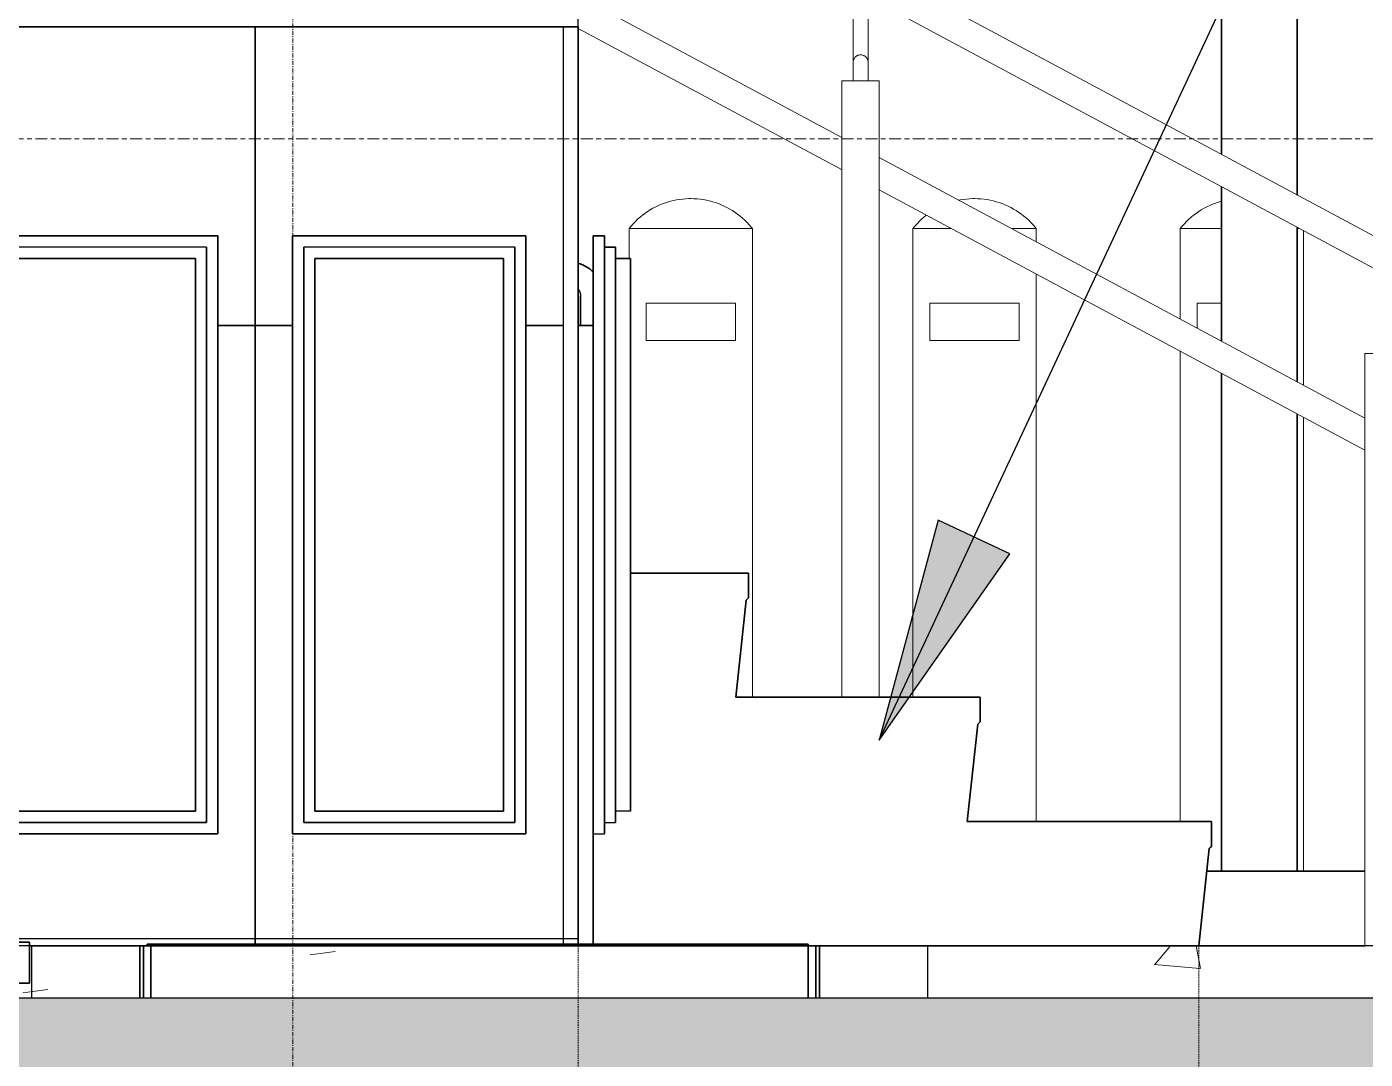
# Model space of a CAD drawing. Header units: millimetres. Extents: x 652554 to 1678317, y -308114 to 170803.
# Drawn here: x 678618 to 680409, y 101068 to 102450 of the extents above; entities that cross this region are included whole.
import ezdxf

# ---------------------------------------------------------------- set-up
doc = ezdxf.new("R2010")
doc.units = ezdxf.units.MM
for name, pattern in [('Centre', [31.75, 6.35, -4.7625, 15.875, -4.7625]), ('DPA_Grid _ Level 100', [10, 5.5, -1.6, 1.3, -1.6]), ('DPA_Hidden 50', [3, 2, -1])]:
    doc.linetypes.add(name, pattern=pattern)
doc.layers.add('000 - 0_HIDE_OBJ_FRAMING_DEF_SUB_1', color=251, linetype='Continuous')
doc.layers.add('DIM', color=1, linetype='Continuous')
for name, color, linetype, lineweight in [('A-DETL', 1, 'Continuous', 70), ('A-DETL-GENF', 2, 'Continuous', 35), ('A-DETL-THIN', 1, 'Continuous', 25), ('A-FLOR-E', 2, 'Continuous', 35), ('A-FLOR-FNSH', 2, 'Continuous', 70), ('A-FLOR-HRAL', 1, 'Continuous', 25), ('A-FLOR-LEVL', 3, 'Continuous', 9), ('A-FLOR-PATT', 1, 'Continuous', 70), ('A-GENM', 1, 'Continuous', 9), ('A-GLAZ-CURT', 2, 'Continuous', 9), ('A-WALL-PATT', 1, 'Continuous', 35), ('C-PRKG', 2, 'Continuous', 35), ('C-PRKG-HDLN', 2, 'Continuous', 9), ('E-LITE-EQPM', 2, 'Continuous', 35), ('P-SANR-FIXT', 2, 'Continuous', 35), ('S-GRID', 251, 'Continuous', 9), ('S-STRS-E', 1, 'Continuous', 25), ('S-STRS-IDEN', 3, 'Continuous', 25), ('WALL-E', 2, 'Continuous', 35)]:
    doc.layers.add(name, color=color, linetype=linetype, lineweight=lineweight)

# ---------------------------------------------------------------- blocks, each defined once
blk = doc.blocks.new('Railing - RL8A_Baluster Post _Mid_-V21-2250-01 ENTRANCE 2 ELEVATION 3')
at = {"layer": 'A-FLOR-HRAL', "lineweight": 9}
for p, q in [((633667.4, 102422.5), (633667.4, 102500.5)), ((633687.4, 102489.8), (633687.4, 102422.5)), ((633667.4, 102377.5), (633667.4, 102402.5)), ((633687.4, 102402.5), (633687.4, 102377.5)), ((633677.4, 102377.5), (633653.2, 102377.5)), ((633653.2, 102377.5), (633677.4, 102377.5)), ((633686, 102377.5), (633668.7, 102377.5)), ((633668.7, 102377.5), (633686, 102377.5)), ((633677.4, 102377.5), (633701.5, 102377.5)), ((633701.5, 102377.5), (633677.4, 102377.5)), ((633677.4, 101552.5), (633653.2, 101552.5)), ((633653.2, 101552.5), (633677.4, 101552.5)), ((633677.4, 101552.5), (633701.5, 101552.5)), ((633701.5, 101552.5), (633677.4, 101552.5))]:
    blk.add_line(p, q, dxfattribs=at)
at = {"layer": 'A-FLOR-HRAL', "lineweight": 9, "flags": 128}
for points in [[(633667.4, 102412.4), (633667.4, 102413.1), (633667.4, 102413.8), (633667.4, 102414.5), (633667.4, 102415.3), (633667.4, 102416), (633667.4, 102416.8), (633667.4, 102417.5), (633667.4, 102418.3), (633667.4, 102419.1), (633667.4, 102419.9), (633667.4, 102420.7), (633667.4, 102421.5), (633667.4, 102422.3), (633667.4, 102422.5)], [(633687.4, 102422.5), (633687.4, 102421.7), (633687.4, 102420.9), (633687.4, 102420.1), (633687.4, 102419.3), (633687.4, 102418.5), (633687.4, 102417.7), (633687.4, 102417), (633687.4, 102416.2), (633687.4, 102415.5), (633687.4, 102414.7), (633687.4, 102414), (633687.4, 102413.3), (633687.4, 102412.6)], [(633667.4, 102405.1), (633667.4, 102405.6), (633667.4, 102406), (633667.4, 102406.5), (633667.4, 102406.9), (633667.4, 102407.5)], [(633687.4, 102407.6), (633687.4, 102407.1), (633687.4, 102406.6), (633687.4, 102406.1), (633687.4, 102405.7)]]:
    blk.add_lwpolyline(points, dxfattribs=at)
blk = doc.blocks.new('Railing - Railing-6854709-2250-01 ENTRANCE 2 ELEVATION 3')
blk.add_blockref('Railing - RL8A_Baluster Post _Mid_-V21-2250-01 ENTRANCE 2 ELEVATION 3', (0, 0))
blk = doc.blocks.new('Railing - RL8A_Baluster Post _Mid_-V24-2250-01 ENTRANCE 2 ELEVATION 3')
at = {"layer": 'A-FLOR-HRAL', "lineweight": 9}
for p, q in [((633667.4, 102503.9), (633667.4, 102422.5)), ((633687.4, 102422.5), (633687.4, 102493.1)), ((633667.4, 102402.5), (633667.4, 102377.5)), ((633687.4, 102377.5), (633687.4, 102402.5)), ((633652.4, 102377.5), (633652.4, 101552.5)), ((633652.4, 102377.5), (633677.4, 102377.5)), ((633677.4, 102377.5), (633653.2, 102377.5)), ((633686, 102377.5), (633668.7, 102377.5)), ((633668.7, 102377.5), (633686, 102377.5)), ((633677.4, 102377.5), (633702.4, 102377.5)), ((633701.5, 102377.5), (633677.4, 102377.5)), ((633702.4, 101552.5), (633702.4, 102377.5)), ((633677.4, 101552.5), (633653.2, 101552.5)), ((633653.2, 101552.5), (633677.4, 101552.5)), ((633677.4, 101552.5), (633701.5, 101552.5)), ((633701.5, 101552.5), (633677.4, 101552.5))]:
    blk.add_line(p, q, dxfattribs=at)
at = {"layer": 'A-FLOR-HRAL', "lineweight": 9, "flags": 128}
for points in [[(633667.4, 102405.1), (633667.4, 102405.6), (633667.4, 102406), (633667.4, 102406.5), (633667.4, 102406.9), (633667.4, 102407.5), (633667.4, 102408), (633667.4, 102408.6), (633667.4, 102409.2), (633667.4, 102409.8), (633667.4, 102410.4), (633667.4, 102411), (633667.4, 102411.7), (633667.4, 102412.4), (633667.4, 102413.1), (633667.4, 102413.8), (633667.4, 102414.5), (633667.4, 102415.3), (633667.4, 102416), (633667.4, 102416.8), (633667.4, 102417.5), (633667.4, 102418.3), (633667.4, 102419.1), (633667.4, 102419.9), (633667.4, 102420.7), (633667.4, 102421.5), (633667.4, 102422.3), (633667.4, 102422.5)], [(633687.4, 102422.5), (633687.4, 102421.7), (633687.4, 102420.9), (633687.4, 102420.1), (633687.4, 102419.3), (633687.4, 102418.5), (633687.4, 102417.7), (633687.4, 102417), (633687.4, 102416.2), (633687.4, 102415.5), (633687.4, 102414.7), (633687.4, 102414), (633687.4, 102413.3), (633687.4, 102412.6), (633687.4, 102411.9), (633687.4, 102411.2), (633687.4, 102410.6), (633687.4, 102409.9), (633687.4, 102409.3), (633687.4, 102408.7), (633687.4, 102408.2), (633687.4, 102407.6), (633687.4, 102407.1), (633687.4, 102406.6), (633687.4, 102406.1), (633687.4, 102405.7), (633687.4, 102405.3)]]:
    blk.add_lwpolyline(points, dxfattribs=at)
at = {"layer": 'A-FLOR-HRAL', "lineweight": 9}
blk.add_open_spline([(633667.4, 102402.5), (633667.4, 102403.4), (633667.5, 102404.7), (633668.1, 102406.3), (633668.6, 102407.3), (633669.1, 102408.1), (633669.6, 102408.8), (633670.1, 102409.4), (633670.8, 102410), (633671.4, 102410.6), (633672.4, 102411.2), (633673.5, 102411.8), (633675.2, 102412.3), (633677.4, 102412.6), (633679.6, 102412.3), (633681.2, 102411.8), (633682.4, 102411.2), (633683.3, 102410.6), (633684, 102410), (633684.6, 102409.4), (633685.3, 102408.6), (633685.9, 102407.7), (633686.3, 102406.9), (633686.7, 102406.1), (633687.2, 102404.7), (633687.4, 102403.4), (633687.4, 102402.5)], degree=3, knots=[0, 0, 0, 0, 0.083333, 0.125, 0.166667, 0.1875, 0.208333, 0.25, 0.270833, 0.291667, 0.333333, 0.375, 0.416667, 0.5, 0.583333, 0.625, 0.666667, 0.708333, 0.729167, 0.75, 0.791667, 0.833333, 0.854167, 0.875, 0.916667, 1, 1, 1, 1], dxfattribs=at)
blk = doc.blocks.new('Railing - RL8A_Baluster Post _Start_-V26-2250-01 ENTRANCE 2 ELEVATION 3')
at = {"layer": 'A-FLOR-HRAL', "lineweight": 9}
for p, q in [((634758.4, 102162.9), (634377.4, 102162.9)), ((634377.4, 102127.4), (634377.4, 102162.9)), ((634377.4, 102162.3), (634377.4, 102158.1)), ((634377.4, 102157.3), (634377.4, 102143.9)), ((634367.4, 102128.5), (634367.4, 102057.9)), ((634377.4, 102124.9), (634758.4, 102124.9)), ((634387.4, 102057.9), (634387.4, 102127.8)), ((634787.5, 102083.3), (634732.9, 101933.3)), ((634768.6, 101920.3), (634823.2, 102070.3)), ((634367.4, 102037.9), (634367.4, 102012.9)), ((634387.4, 102012.9), (634387.4, 102037.9)), ((634352.4, 102012.9), (634352.4, 101220)), ((634352.4, 102012.9), (634377.4, 102012.9)), ((634377.4, 102012.9), (634353.2, 102012.9)), ((634382.4, 102012.9), (634368.7, 102012.9)), ((634368.7, 102012.9), (634382.4, 102012.9)), ((634377.4, 102012.9), (634402.4, 102012.9)), ((634383.1, 102012.9), (634377.4, 102012.9)), ((634386, 102012.9), (634383.1, 102012.9)), ((634383.1, 102012.9), (634386, 102012.9)), ((634401.5, 102012.9), (634383.8, 102012.9)), ((634402.4, 101220), (634402.4, 102012.9)), ((634377.4, 101912.3), (634377.4, 101894.1)), ((634377.4, 101894.1), (634377.4, 101912.3)), ((634703.8, 101912.9), (634402.4, 101912.9)), ((634377.4, 101877.4), (634377.4, 101893.9)), ((634402.4, 101874.9), (634703.8, 101874.9))]:
    blk.add_line(p, q, dxfattribs=at)
at = {"layer": 'A-FLOR-HRAL', "lineweight": 9, "flags": 128}
for points in [[(634823.2, 102070.3), (634824.1, 102072.9), (634824.9, 102075.6), (634825.6, 102078.2), (634826.1, 102080.9), (634826.6, 102083.7), (634827, 102086.4), (634827.2, 102089.1), (634827.3, 102091.9), (634827.4, 102094.7), (634827.3, 102097.4), (634827.1, 102100.2), (634826.8, 102102.9), (634826.4, 102105.6), (634825.8, 102108.3), (634825.2, 102111), (634824.5, 102113.7), (634823.6, 102116.3), (634822.7, 102118.9), (634821.6, 102121.5), (634820.5, 102124), (634819.2, 102126.4), (634817.9, 102128.8), (634816.4, 102131.2), (634814.9, 102133.5), (634813.3, 102135.7), (634811.5, 102137.9), (634809.7, 102140), (634807.9, 102142), (634805.9, 102143.9), (634803.9, 102145.8), (634801.8, 102147.6), (634799.6, 102149.3), (634797.3, 102150.9), (634795, 102152.4), (634792.6, 102153.8), (634790.2, 102155.1), (634787.8, 102156.3), (634785.2, 102157.5), (634782.7, 102158.5), (634780.1, 102159.4), (634777.4, 102160.2), (634774.8, 102160.9), (634772.1, 102161.5), (634769.4, 102162), (634766.6, 102162.4), (634763.9, 102162.7), (634761.1, 102162.8), (634758.4, 102162.9)], [(634758.4, 102124.9), (634759.6, 102124.9), (634760.8, 102124.8), (634762.1, 102124.7), (634763.3, 102124.5), (634764.5, 102124.3), (634765.7, 102124), (634766.9, 102123.7), (634768.1, 102123.3), (634769.3, 102122.9), (634770.4, 102122.5), (634771.6, 102122), (634772.7, 102121.4), (634773.8, 102120.8), (634774.8, 102120.2), (634775.9, 102119.5), (634776.9, 102118.8), (634777.9, 102118), (634778.8, 102117.2), (634779.7, 102116.4), (634780.6, 102115.5), (634781.5, 102114.6), (634782.3, 102113.7), (634783, 102112.7), (634783.8, 102111.7), (634784.5, 102110.7), (634785.1, 102109.6), (634785.7, 102108.5), (634786.3, 102107.4), (634786.8, 102106.3), (634787.3, 102105.1), (634787.7, 102104), (634788.1, 102102.8), (634788.4, 102101.6), (634788.7, 102100.4), (634788.9, 102099.2), (634789.1, 102097.9), (634789.2, 102096.7), (634789.3, 102095.5), (634789.4, 102094.2), (634789.4, 102093), (634789.3, 102091.8), (634789.2, 102090.5), (634789, 102089.3), (634788.8, 102088.1), (634788.6, 102086.9), (634788.3, 102085.7), (634787.9, 102084.5), (634787.5, 102083.3)], [(634367.4, 102040.5), (634367.4, 102041), (634367.4, 102041.4), (634367.4, 102041.9), (634367.4, 102042.4), (634367.4, 102042.9), (634367.4, 102043.4), (634367.4, 102044), (634367.4, 102044.6), (634367.4, 102045.2), (634367.4, 102045.8), (634367.4, 102046.4), (634367.4, 102047.1), (634367.4, 102047.8), (634367.4, 102048.5), (634367.4, 102049.2), (634367.4, 102049.9), (634367.4, 102050.7), (634367.4, 102051.4), (634367.4, 102052.2), (634367.4, 102052.9), (634367.4, 102053.7), (634367.4, 102054.5), (634367.4, 102055.3), (634367.4, 102056.1), (634367.4, 102056.9), (634367.4, 102057.7), (634367.4, 102057.9)], [(634387.4, 102057.9), (634387.4, 102057.1), (634387.4, 102056.3), (634387.4, 102055.5), (634387.4, 102054.7), (634387.4, 102053.9), (634387.4, 102053.1), (634387.4, 102052.4), (634387.4, 102051.6), (634387.4, 102050.9), (634387.4, 102050.1), (634387.4, 102049.4), (634387.4, 102048.7), (634387.4, 102048), (634387.4, 102047.3), (634387.4, 102046.6), (634387.4, 102046), (634387.4, 102045.3), (634387.4, 102044.7), (634387.4, 102044.1), (634387.4, 102043.6), (634387.4, 102043), (634387.4, 102042.5), (634387.4, 102042), (634387.4, 102041.5), (634387.4, 102041.1), (634387.4, 102040.7)], [(634732.9, 101933.3), (634732.5, 101932.1), (634732, 101931), (634731.4, 101929.9), (634730.8, 101928.8), (634730.2, 101927.7), (634729.6, 101926.7), (634728.8, 101925.7), (634728.1, 101924.7), (634727.3, 101923.7), (634726.5, 101922.8), (634725.6, 101921.9), (634724.7, 101921), (634723.8, 101920.2), (634722.8, 101919.4), (634721.8, 101918.7), (634720.8, 101918), (634719.8, 101917.3), (634718.7, 101916.7), (634717.6, 101916.1), (634716.5, 101915.6), (634715.3, 101915.1), (634714.2, 101914.7), (634713, 101914.3), (634711.8, 101914), (634710.6, 101913.7), (634709.4, 101913.4), (634708.2, 101913.2), (634706.9, 101913.1), (634705.7, 101913), (634704.4, 101912.9), (634703.8, 101912.9)], [(634703.8, 101874.9), (634706.5, 101875), (634709.3, 101875.1), (634712, 101875.4), (634714.8, 101875.8), (634717.5, 101876.3), (634720.2, 101876.9), (634722.8, 101877.6), (634725.5, 101878.4), (634728.1, 101879.3), (634730.6, 101880.4), (634733.2, 101881.5), (634735.6, 101882.7), (634738.1, 101884), (634740.4, 101885.4), (634742.7, 101887), (634745, 101888.6), (634747.2, 101890.3), (634749.3, 101892), (634751.3, 101893.9), (634753.3, 101895.8), (634755.2, 101897.8), (634757, 101899.9), (634758.7, 101902.1), (634760.3, 101904.3), (634761.8, 101906.6), (634763.3, 101909), (634764.6, 101911.4), (634765.9, 101913.8), (634767, 101916.3), (634768.1, 101918.9), (634768.6, 101920.3)]]:
    blk.add_lwpolyline(points, dxfattribs=at)
at = {"layer": 'A-FLOR-HRAL', "lineweight": 9}
blk.add_open_spline([(634367.4, 102037.9), (634367.4, 102038.8), (634367.5, 102040.1), (634368.1, 102041.7), (634368.6, 102042.7), (634369.1, 102043.5), (634369.6, 102044.2), (634370.1, 102044.8), (634370.8, 102045.4), (634371.4, 102046), (634372.4, 102046.6), (634373.5, 102047.2), (634375.2, 102047.7), (634377.4, 102048), (634379.6, 102047.7), (634381.2, 102047.2), (634382.4, 102046.6), (634383.3, 102046), (634384, 102045.4), (634384.6, 102044.8), (634385.3, 102044), (634385.9, 102043.1), (634386.3, 102042.3), (634386.7, 102041.5), (634387.2, 102040.1), (634387.4, 102038.8), (634387.4, 102037.9)], degree=3, knots=[0, 0, 0, 0, 0.083333, 0.125, 0.166667, 0.1875, 0.208333, 0.25, 0.270833, 0.291667, 0.333333, 0.375, 0.416667, 0.5, 0.583333, 0.625, 0.666667, 0.708333, 0.729167, 0.75, 0.791667, 0.833333, 0.854167, 0.875, 0.916667, 1, 1, 1, 1], dxfattribs=at)
blk = doc.blocks.new('Railing - Railing-6854713-2250-01 ENTRANCE 2 ELEVATION 3')
at = {"layer": '000 - 0_HIDE_OBJ_FRAMING_DEF_SUB_1', "lineweight": 9}
for p, q in [((633652.4, 102301.7), (633299.4, 102491)), ((633299.4, 102447.9), (633652.5, 102258.5)), ((634352.5, 101926.3), (633702.4, 102274.9)), ((633702.4, 102231.8), (634352.5, 101883.1))]:
    blk.add_line(p, q, dxfattribs=at)
for name in ['Railing - RL8A_Baluster Post _Mid_-V24-2250-01 ENTRANCE 2 ELEVATION 3', 'Railing - RL8A_Baluster Post _Start_-V26-2250-01 ENTRANCE 2 ELEVATION 3']:
    blk.add_blockref(name, (0, 0))
blk = doc.blocks.new('Top Rail Type - Top Rail_Internal_-6854764-2250-01 ENTRANCE 2 ELEVATION 3')
at = {"layer": '000 - 0_HIDE_OBJ_FRAMING_DEF_SUB_1', "lineweight": 9}
for p, q in [((634377.4, 102162.9), (633677.4, 102538.3)), ((633659.4, 102504.8), (634377.4, 102119.8))]:
    blk.add_line(p, q, dxfattribs=at)
blk = doc.blocks.new('DPA_GM-Manhole Cover Type 2 - 900x900-10563838-2250-01 ENTRANCE 2 ELEVATION 3')
at = {"layer": '000 - 0_HIDE_OBJ_FRAMING_DEF_SUB_1', "lineweight": 35}
for p, q in [((633607.37149, 101222), (632722.37149, 101222)), ((632722.37149, 101222), (632722.37149, 101220)), ((633607.37149, 101220), (633607.37149, 101222)), ((632717.37149, 101220), (632712.37149, 101220)), ((632712.37149, 101220), (632712.37149, 101150)), ((632717.37149, 101150), (632717.37149, 101220)), ((632722.37149, 101220), (633607.37149, 101220)), ((633607.37149, 101220), (632727.37149, 101220)), ((632727.37149, 101220), (632727.37149, 101150)), ((633607.37149, 101150), (633607.37149, 101220)), ((633622.37149, 101220), (633617.37149, 101220)), ((633617.37149, 101220), (633617.37149, 101150)), ((633622.37149, 101150), (633622.37149, 101220))]:
    blk.add_line(p, q, dxfattribs=at)
at = {"layer": '000 - 0_HIDE_OBJ_FRAMING_DEF_SUB_1'}
for p, q in [((632727.37149, 101222), (632807.37149, 101222)), ((632807.37149, 101222), (633527.37149, 101222)), ((633527.37149, 101222), (633607.37149, 101222)), ((633607.37149, 101222), (633607.37149, 101220)), ((632567.37149, 101220), (632567.37149, 101150)), ((632712.37149, 101220), (632567.37149, 101220)), ((632712.37149, 101150), (632712.37149, 101220)), ((633622.37149, 101220), (632712.37149, 101220)), ((633617.37149, 101220), (632717.37149, 101220)), ((632807.37149, 101220), (632727.37149, 101220)), ((633527.37149, 101220), (632807.37149, 101220)), ((633607.37149, 101220), (633527.37149, 101220)), ((633767.37149, 101220), (633622.37149, 101220)), ((633622.37149, 101220), (633622.37149, 101150)), ((633767.37149, 101150), (633767.37149, 101220))]:
    blk.add_line(p, q, dxfattribs=at)
blk = doc.blocks.new('DPA_U BICYCLE PARKING - DPA_U BICYCLE PARKING_650mm-10731399-2250-01 ENTRANCE 2 ELEVATION 3')
at = {"layer": '000 - 0_HIDE_OBJ_FRAMING_DEF_SUB_1'}
for p, q in [((633302.4, 102090), (633302.4, 102050)), ((632564.9, 101220), (633917.4, 101220)), ((633917.4, 101220), (632564.9, 101220)), ((632731.9, 101220), (632702.9, 101220)), ((632702.9, 101220), (632731.9, 101220)), ((633302.9, 101220), (633321.1, 101220)), ((633321.1, 101220), (633302.9, 101220)), ((633321.3, 101220), (633331.9, 101220)), ((633331.9, 101220), (633321.3, 101220))]:
    blk.add_line(p, q, dxfattribs=at)
at = {"layer": '000 - 0_HIDE_OBJ_FRAMING_DEF_SUB_1', "flags": 128}
for points in [[(633318.7, 102122.3), (633317.4, 102123.5), (633316.1, 102124.7), (633314.7, 102125.8), (633313.2, 102126.9), (633311.7, 102127.9), (633310.2, 102128.8), (633308.6, 102129.7), (633307, 102130.5), (633305.4, 102131.3), (633303.7, 102131.9), (633302, 102132.6), (633300.3, 102133.1)], [(633299.3, 102099.1), (633299.7, 102098.6), (633300, 102098.1), (633300.3, 102097.6), (633300.6, 102097.1), (633300.9, 102096.5), (633301.1, 102096), (633301.4, 102095.4), (633301.6, 102094.9), (633301.8, 102094.3), (633301.9, 102093.7), (633302.1, 102093.1), (633302.2, 102092.5), (633302.3, 102092), (633302.3, 102091.4), (633302.4, 102090.8), (633302.4, 102090.2), (633302.4, 102090)]]:
    blk.add_lwpolyline(points, dxfattribs=at)
blk = doc.blocks.new('DPA_U BICYCLE PARKING - DPA_U BICYCLE PARKING_650mm-V46-2250-01 ENTRANCE 2 ELEVATION 3')
at = {"layer": 'C-PRKG'}
for p, q in [((633302.4, 102090), (633302.4, 102050)), ((632731.9, 101220), (632702.9, 101220)), ((632702.9, 101220), (632731.9, 101220)), ((633302.9, 101220), (633321.1, 101220)), ((633321.1, 101220), (633302.9, 101220)), ((633321.3, 101220), (633331.9, 101220)), ((633331.9, 101220), (633321.3, 101220))]:
    blk.add_line(p, q, dxfattribs=at)
at = {"layer": 'C-PRKG', "flags": 128}
blk.add_lwpolyline([(633318.7, 102122.3), (633317.4, 102123.5), (633316.1, 102124.7), (633314.7, 102125.8), (633313.2, 102126.9), (633311.7, 102127.9), (633310.2, 102128.8), (633308.6, 102129.7), (633307, 102130.5), (633305.4, 102131.3), (633303.7, 102131.9), (633302, 102132.6), (633300.3, 102133.1)], dxfattribs=at)
at = {"layer": 'C-PRKG-HDLN'}
for p, q in [((632564.9, 101220), (633917.4, 101220)), ((633917.4, 101220), (632564.9, 101220))]:
    blk.add_line(p, q, dxfattribs=at)
blk = doc.blocks.new('DPA_CP_Entrance Facade Base Panel - Facade Base Panel-V84-2250-01 ENTRANCE 2 ELEVATION 3')
at = {"layer": '000 - 0_HIDE_OBJ_FRAMING_DEF_SUB_1'}
for p, q in [((631966.9, 102450), (632866.9, 102450)), ((632866.9, 102450), (631966.9, 102450)), ((631966.9, 101225), (631966.9, 102450)), ((631966.9, 102450), (631966.9, 101225)), ((632866.9, 102450), (632866.9, 101222)), ((632866.9, 102450), (632866.9, 101222)), ((632016.9, 101370), (632016.9, 102170)), ((632016.9, 102170), (632016.9, 101370)), ((632016.9, 102170), (632816.9, 102170)), ((632816.9, 102170), (632016.9, 102170)), ((632031.9, 101385), (632031.9, 102155)), ((632801.9, 102155), (632031.9, 102155)), ((632031.9, 102155), (632031.9, 101385)), ((632801.9, 102155), (632031.9, 102155)), ((632801.9, 102155), (632801.9, 101385)), ((632801.9, 101385), (632801.9, 102155)), ((632816.9, 102170), (632816.9, 101370)), ((632816.9, 101370), (632816.9, 102170)), ((632046.9, 101400), (632046.9, 102140)), ((632786.9, 102140), (632046.9, 102140)), ((632046.9, 102140), (632046.9, 101400)), ((632786.9, 102140), (632046.9, 102140)), ((632046.9, 102140), (632046.9, 101400)), ((632786.9, 102140), (632046.9, 102140)), ((632046.9, 102140), (632786.9, 102140)), ((632046.9, 101400), (632046.9, 102140)), ((632786.9, 102140), (632786.9, 101400)), ((632786.9, 101400), (632786.9, 102140)), ((632786.9, 101400), (632786.9, 102140)), ((632786.9, 102140), (632786.9, 101400)), ((631966.9, 102050), (632016.9, 102050)), ((632016.9, 102050), (631966.9, 102050)), ((631966.9, 101225), (631966.9, 102050)), ((631966.9, 102050), (631966.9, 101225)), ((632816.9, 102050), (632866.9, 102050)), ((632866.9, 102050), (632816.9, 102050)), ((632866.9, 102050), (632866.9, 101222)), ((632866.9, 102050), (632866.9, 101222)), ((632801.9, 101385), (632031.9, 101385)), ((632031.9, 101385), (632801.9, 101385)), ((632786.9, 101400), (632046.9, 101400)), ((632046.9, 101400), (632786.9, 101400)), ((632046.9, 101400), (632786.9, 101400)), ((632786.9, 101400), (632046.9, 101400)), ((632816.9, 101370), (632016.9, 101370)), ((632016.9, 101370), (632816.9, 101370)), ((632564.9, 101220), (632866.9, 101220)), ((632866.9, 101220), (632564.9, 101220)), ((632564.9, 101220), (632866.9, 101220)), ((632866.9, 101220), (632564.9, 101220))]:
    blk.add_line(p, q, dxfattribs=at)
blk = doc.blocks.new('DPA_CP_Entrance Facade Base Panel - Facade Base Panel-12981476-2250-01 ENTRANCE 2 ELEVATION 3')
at = {"layer": '000 - 0_HIDE_OBJ_FRAMING_DEF_SUB_1'}
for p, q in [((632866.9, 102450), (633279.4, 102450)), ((633279.4, 102450), (632866.9, 102450)), ((632866.9, 101222), (632866.9, 102450)), ((632866.9, 102450), (632866.9, 101222)), ((633279.4, 102450), (633279.4, 101222)), ((633279.4, 102450), (633279.4, 101222)), ((632916.9, 101370), (632916.9, 102170)), ((632916.9, 102170), (632916.9, 101370)), ((632916.9, 102170), (633229.4, 102170)), ((633229.4, 102170), (632916.9, 102170)), ((632931.9, 101385), (632931.9, 102155)), ((633214.4, 102155), (632931.9, 102155)), ((632931.9, 102155), (632931.9, 101385)), ((633214.4, 102155), (632931.9, 102155)), ((633214.4, 102155), (633214.4, 101385)), ((633214.4, 101385), (633214.4, 102155)), ((633229.4, 102170), (633229.4, 101370)), ((633229.4, 101370), (633229.4, 102170)), ((632946.9, 101400), (632946.9, 102140)), ((633199.4, 102140), (632946.9, 102140)), ((632946.9, 102140), (632946.9, 101400)), ((633199.4, 102140), (632946.9, 102140)), ((632946.9, 102140), (632946.9, 101400)), ((633199.4, 102140), (632946.9, 102140)), ((632946.9, 102140), (633199.4, 102140)), ((632946.9, 101400), (632946.9, 102140)), ((633199.4, 102140), (633199.4, 101400)), ((633199.4, 101400), (633199.4, 102140)), ((633199.4, 101400), (633199.4, 102140)), ((633199.4, 102140), (633199.4, 101400)), ((632866.9, 102050), (632916.9, 102050)), ((632916.9, 102050), (632866.9, 102050)), ((632866.9, 101222), (632866.9, 102050)), ((632866.9, 102050), (632866.9, 101222)), ((633229.4, 102050), (633279.4, 102050)), ((633279.4, 102050), (633229.4, 102050)), ((633279.4, 102050), (633279.4, 101222)), ((633279.4, 102050), (633279.4, 101222)), ((633214.4, 101385), (632931.9, 101385)), ((632931.9, 101385), (633214.4, 101385)), ((633199.4, 101400), (632946.9, 101400)), ((632946.9, 101400), (633199.4, 101400)), ((632946.9, 101400), (633199.4, 101400)), ((633199.4, 101400), (632946.9, 101400)), ((633229.4, 101370), (632916.9, 101370)), ((632916.9, 101370), (633229.4, 101370)), ((632866.9, 101220), (633279.4, 101220)), ((633279.4, 101220), (632866.9, 101220)), ((632866.9, 101220), (633279.4, 101220)), ((633279.4, 101220), (632866.9, 101220))]:
    blk.add_line(p, q, dxfattribs=at)
blk = doc.blocks.new('DPA_CP_Entrance Facade Base Panel - Facade Base Panel-12124527-2250-01 ENTRANCE 2 ELEVATION 3')
at = {"layer": '000 - 0_HIDE_OBJ_FRAMING_DEF_SUB_1'}
for p, q in [((633299.4, 102450), (633279.4, 102450)), ((633279.4, 102450), (633299.4, 102450)), ((633279.4, 102450), (633279.4, 101222)), ((633279.4, 102450), (633279.4, 101222)), ((633299.4, 101222), (633299.4, 102450)), ((633299.4, 102450), (633299.4, 101222)), ((633319.4, 102170), (633334.4, 102170)), ((633319.4, 102170), (633319.4, 101370)), ((633319.4, 101370), (633319.4, 102170)), ((633334.4, 102170), (633319.4, 102170)), ((633334.4, 101370), (633334.4, 102170)), ((633334.4, 102170), (633334.4, 102140)), ((633334.4, 102155), (633349.4, 102155)), ((633349.4, 102155), (633334.4, 102155)), ((633334.4, 102155), (633334.4, 101385)), ((633334.4, 102140), (633334.4, 102155)), ((633349.4, 101385), (633349.4, 102155)), ((633349.4, 102155), (633349.4, 102140)), ((633319.4, 101400), (633319.4, 102140)), ((633319.4, 102140), (633319.4, 101400)), ((633319.4, 102140), (633319.4, 101400)), ((633319.4, 101400), (633319.4, 102140)), ((633349.4, 102140), (633349.4, 101400)), ((633349.4, 102140), (633369.4, 102140)), ((633369.4, 102140), (633349.4, 102140)), ((633369.4, 102140), (633369.4, 101400)), ((633369.4, 101400), (633369.4, 102140)), ((633319.4, 102050), (633299.4, 102050)), ((633299.4, 102050), (633319.4, 102050)), ((633299.4, 102050), (633299.4, 101222)), ((633299.4, 102050), (633299.4, 101222)), ((633319.4, 101222), (633319.4, 102050)), ((633319.4, 102050), (633319.4, 101222)), ((633334.4, 101399.4), (633334.4, 101370)), ((633334.4, 101385), (633334.4, 101399.4)), ((633334.4, 101385), (633349.4, 101385)), ((633334.4, 101385), (633349.4, 101385)), ((633369.4, 101400), (633349.4, 101400)), ((633369.4, 101400), (633349.4, 101400)), ((633349.4, 101399.4), (633349.4, 101385)), ((633319.4, 101370), (633334.4, 101370)), ((633319.4, 101370), (633334.4, 101370)), ((633299.4, 101220), (633279.4, 101220)), ((633279.4, 101220), (633299.4, 101220)), ((633319.4, 101220), (633299.4, 101220)), ((633299.4, 101220), (633319.4, 101220))]:
    blk.add_line(p, q, dxfattribs=at)
blk = doc.blocks.new('DPA_CP_Entrance Facade Base Panel - Facade Base Panel-V85-2250-01 ENTRANCE 2 ELEVATION 3')
at = {"layer": '000 - 0_HIDE_OBJ_FRAMING_DEF_SUB_1'}
for p, q in [((633295.5, 102450), (633279.4, 102450)), ((633279.4, 102450), (633295.5, 102450)), ((633299.4, 101718.8), (633299.4, 102448)), ((633299.4, 102448), (633299.4, 101718.8)), ((633319.4, 102170), (633334.4, 102170)), ((633319.4, 102170), (633319.4, 101718.8)), ((633319.4, 101718.8), (633319.4, 102170)), ((633334.4, 102170), (633319.4, 102170)), ((633334.4, 102140), (633334.4, 102170)), ((633334.4, 102170), (633334.4, 102140)), ((633334.4, 102155), (633349.4, 102155)), ((633349.4, 102155), (633334.4, 102155)), ((633334.4, 102155), (633334.4, 102140)), ((633334.4, 102140), (633334.4, 102155)), ((633349.4, 102140), (633349.4, 102155)), ((633349.4, 102155), (633349.4, 102140)), ((633319.4, 101718.8), (633319.4, 102140)), ((633319.4, 102140), (633319.4, 101718.8)), ((633319.4, 102140), (633319.4, 101718.8)), ((633319.4, 101718.8), (633319.4, 102140)), ((633349.4, 102140), (633369.4, 102140)), ((633369.4, 102140), (633349.4, 102140)), ((633369.4, 102140), (633369.4, 101718.8)), ((633369.4, 101718.8), (633369.4, 102140)), ((633319.4, 102050), (633299.4, 102050)), ((633299.4, 102050), (633319.4, 102050)), ((633299.4, 102050), (633299.4, 101718.8)), ((633299.4, 102050), (633299.4, 101718.8)), ((633319.4, 101718.8), (633319.4, 102050)), ((633319.4, 102050), (633319.4, 101718.8)), ((633299.4, 101220), (633279.4, 101220)), ((633279.4, 101220), (633299.4, 101220)), ((633319.4, 101220), (633299.4, 101220)), ((633299.4, 101220), (633319.4, 101220))]:
    blk.add_line(p, q, dxfattribs=at)
blk = doc.blocks.new('DPA_CP_Entrance Facade Base Panel - Facade Base Panel-V86-2250-01 ENTRANCE 2 ELEVATION 3')
at = {"layer": 'A-GLAZ-CURT'}
for p, q in [((632412.4, 102450), (632379.4, 102450)), ((632379.4, 102450), (632412.4, 102450)), ((633279.4, 102450), (632502.4, 102450)), ((632502.4, 102450), (633279.4, 102450)), ((633279.4, 101220), (632564.9, 101220)), ((632564.9, 101220), (633279.4, 101220)), ((633279.4, 101220), (632564.9, 101220)), ((632564.9, 101220), (633279.4, 101220))]:
    blk.add_line(p, q, dxfattribs=at)
blk = doc.blocks.new('BOLLARD - BOLLARD-V92-2250-01 ENTRANCE 2 ELEVATION 3')
at = {"layer": 'A-GENM'}
for p, q in [((633367.5, 102180), (633367.5, 102140)), ((633532.5, 102180), (633367.5, 102180)), ((633367.5, 102180), (633532.5, 102180)), ((633532.5, 101552.5), (633532.5, 102180)), ((633391.7, 102080), (633390.2, 102080)), ((633390.2, 102080), (633509.8, 102080)), ((633390.2, 102080), (633390.2, 102030)), ((633415.2, 102080), (633391.7, 102080)), ((633478.3, 102080), (633421.7, 102080)), ((633508.3, 102080), (633484.8, 102080)), ((633509.8, 102080), (633508.3, 102080)), ((633509.8, 102030), (633509.8, 102080)), ((633509.8, 102030), (633390.2, 102030)), ((633390.2, 102030), (633391.7, 102030)), ((633391.7, 102030), (633415.2, 102030)), ((633421.7, 102030), (633478.3, 102030)), ((633484.8, 102030), (633508.3, 102030)), ((633508.3, 102030), (633509.8, 102030))]:
    blk.add_line(p, q, dxfattribs=at)
at = {"layer": 'A-GENM', "flags": 128}
for points in [[(633367.5, 102180), (633370.2, 102183.2), (633373, 102186.4), (633375.9, 102189.4), (633378.9, 102192.3), (633382.1, 102195.1), (633385.3, 102197.7), (633388.7, 102200.3), (633392.2, 102202.6), (633395.7, 102204.9), (633399.4, 102207), (633403.1, 102208.9), (633406.9, 102210.7), (633410.7, 102212.4), (633414.7, 102213.9), (633418.7, 102215.2), (633422.7, 102216.4), (633426.8, 102217.4), (633430.9, 102218.2), (633435, 102218.9), (633439.2, 102219.4), (633443.4, 102219.8), (633447.6, 102220), (633450, 102220)], [(633450, 102220), (633454.2, 102219.9), (633458.4, 102219.7), (633462.6, 102219.2), (633466.7, 102218.7), (633470.9, 102217.9), (633475, 102217), (633479, 102215.9), (633483.1, 102214.7), (633487, 102213.3), (633490.9, 102211.7), (633494.8, 102210), (633498.5, 102208.1), (633502.2, 102206.1), (633505.8, 102203.9), (633509.3, 102201.6), (633512.8, 102199.2), (633516.1, 102196.6), (633519.3, 102193.9), (633522.4, 102191.1), (633525.4, 102188.1), (633528.2, 102185.1), (633531, 102181.9), (633532.5, 102180)]]:
    blk.add_lwpolyline(points, dxfattribs=at)
blk = doc.blocks.new('BOLLARD - BOLLARD-V93-2250-01 ENTRANCE 2 ELEVATION 3')
at = {"layer": 'A-GENM'}
for p, q in [((633747.5, 102180), (633747.5, 101552.5)), ((633798.4, 102180), (633747.5, 102180)), ((633747.5, 102180), (633798.4, 102180)), ((633912.5, 102180), (633880.1, 102180)), ((633880.1, 102180), (633912.5, 102180)), ((633912.5, 102162.2), (633912.5, 102180)), ((633912.5, 101386.3), (633912.5, 102119.1)), ((633771.7, 102080), (633770.2, 102080)), ((633770.2, 102080), (633889.8, 102080)), ((633770.2, 102080), (633770.2, 102030)), ((633795.2, 102080), (633771.7, 102080)), ((633858.3, 102080), (633801.7, 102080)), ((633870.4, 102080), (633864.8, 102080)), ((633888.3, 102080), (633871.3, 102080)), ((633889.8, 102080), (633888.3, 102080)), ((633889.8, 102030), (633889.8, 102080)), ((633889.8, 102030), (633770.2, 102030)), ((633770.2, 102030), (633771.7, 102030)), ((633771.7, 102030), (633795.2, 102030)), ((633801.7, 102030), (633858.3, 102030)), ((633864.8, 102030), (633888.3, 102030)), ((633888.3, 102030), (633889.8, 102030))]:
    blk.add_line(p, q, dxfattribs=at)
at = {"layer": 'A-GENM', "flags": 128}
for points in [[(633808.8, 102217.8), (633810.9, 102218.2), (633815, 102218.9), (633819.2, 102219.4), (633823.4, 102219.8), (633827.6, 102220), (633830, 102220)], [(633830, 102220), (633834.2, 102219.9), (633838.4, 102219.7), (633842.6, 102219.2), (633846.7, 102218.7), (633850.9, 102217.9), (633855, 102217), (633859, 102215.9), (633863.1, 102214.7), (633867, 102213.3), (633870.9, 102211.7), (633874.8, 102210), (633878.5, 102208.1), (633882.2, 102206.1), (633885.8, 102203.9), (633889.3, 102201.6), (633892.8, 102199.2), (633896.1, 102196.6), (633899.3, 102193.9), (633902.4, 102191.1), (633905.4, 102188.1), (633908.2, 102185.1), (633911, 102181.9), (633912.5, 102180)], [(633747.5, 102180), (633750.2, 102183.2), (633753, 102186.4), (633755.9, 102189.4), (633758.9, 102192.3), (633762.1, 102195.1), (633765.3, 102197.7)]]:
    blk.add_lwpolyline(points, dxfattribs=at)
blk = doc.blocks.new('BOLLARD - BOLLARD-V97-2250-01 ENTRANCE 2 ELEVATION 3')
at = {"layer": 'A-GENM'}
for p, q in [((634105.3, 102180), (634105.3, 102059)), ((634160.3, 102180), (634105.3, 102180)), ((634105.3, 102180), (634160.3, 102180)), ((634264.1, 102180), (634262.5, 102180)), ((634262.5, 102180), (634264.1, 102180)), ((634270.3, 101970.2), (634270.3, 102177.2)), ((634129.5, 102080), (634128.1, 102080)), ((634128.1, 102080), (634160.3, 102080)), ((634128.1, 102080), (634128.1, 102046.6)), ((634153, 102080), (634129.5, 102080)), ((634158.8, 102030), (634160.3, 102030)), ((634160.3, 102030), (634158.8, 102030)), ((634105.3, 102015.7), (634105.3, 101386.3)), ((634270.3, 101320), (634270.3, 101927.1))]:
    blk.add_line(p, q, dxfattribs=at)
at = {"layer": 'A-GENM', "flags": 128}
blk.add_lwpolyline([(634105.3, 102180), (634108, 102183.2), (634110.8, 102186.4), (634113.7, 102189.4), (634116.8, 102192.3), (634119.9, 102195.1), (634123.2, 102197.7), (634126.5, 102200.3), (634130, 102202.6), (634133.5, 102204.9), (634137.2, 102207), (634140.9, 102208.9), (634144.7, 102210.7), (634148.6, 102212.4), (634152.5, 102213.9), (634156.5, 102215.2), (634160.5, 102216.4)], dxfattribs=at)
blk = doc.blocks.new('DPA_Drainage Gutter_Landscape_Type A - DPA_Drainage Gutter_Landscape_Type A-17285389-2250-01 ENTRANCE 2 ELEVATION 3')
at = {"layer": 'A-GENM', "lineweight": 35}
for p, q in [((632564.9, 101225), (631969.9, 101225)), ((632564.9, 101170), (632564.9, 101225)), ((631969.9, 101170), (632564.9, 101170))]:
    blk.add_line(p, q, dxfattribs=at)
blk = doc.blocks.new('ACM_L14 - LED Street Light Luminaire with Wide Light - PRA4-CB-8-V101-2250-01 ENTRANCE 2 ELEVATION 3')
at = {"layer": 'E-LITE-EQPM'}
for p, q in [((632564.3, 101220), (632766, 101220)), ((632723.1, 101220), (632564.7, 101220)), ((632618.7, 101220), (632564.9, 101220)), ((632564.9, 101220), (632618.7, 101220)), ((632618.7, 101220), (632855, 101220)), ((632855, 101220), (632618.7, 101220)), ((632766.4, 101220), (632723.1, 101220)), ((633005, 101220), (633043, 101220)), ((633043, 101220), (633005, 101220))]:
    blk.add_line(p, q, dxfattribs=at)
blk = doc.blocks.new('ACM_L14 - LED Street Light Luminaire with Wide Light - PRA4-CB-8-V102-2250-01 ENTRANCE 2 ELEVATION 3')
at = {"layer": 'E-LITE-EQPM'}
for p, q in [((634160.4, 105550), (634160.4, 102279.1)), ((634262, 102224.7), (634262, 105550)), ((634160.4, 102236.1), (634160.4, 102029.1)), ((634262, 101974.7), (634262, 102181.6)), ((634160.4, 101986.1), (634160.4, 101320)), ((634262, 101320), (634262, 101931.6)), ((634352.5, 101320), (634140.4, 101320)), ((634140.4, 101320), (634352.5, 101320)), ((634160.4, 101320), (634236.6, 101320)), ((634236.6, 101320), (634160.4, 101320)), ((634236.6, 101320), (634262, 101320)), ((634262, 101320), (634236.6, 101320)), ((634094.9, 101220), (633911.2, 101220)), ((633911.2, 101220), (634094.9, 101220)), ((634094, 101220), (634063.6, 101220)), ((634063.6, 101220), (634094, 101220)), ((634352.5, 101220), (634129.3, 101220)), ((634129.3, 101220), (634352.5, 101220)), ((634352.4, 101220), (634130.2, 101220)), ((634130.2, 101220), (634352.4, 101220))]:
    blk.add_line(p, q, dxfattribs=at)
blk = doc.blocks.new('PB-DRAIN-CHANNEL_TYPE B_GRATING - 175W X 100D-17508237-2250-01 ENTRANCE 2 ELEVATION 3')
at = {"layer": '000 - 0_HIDE_OBJ_FRAMING_DEF_SUB_1'}
for p, q in [((634152.4, 101220), (634147.4, 101220)), ((634322.4, 101220), (634147.4, 101220)), ((634322.4, 101220), (634147.4, 101220)), ((634322.4, 101220), (634147.4, 101220)), ((634322.4, 101220), (634147.4, 101220)), ((634317.4, 101220), (634322.4, 101220))]:
    blk.add_line(p, q, dxfattribs=at)
at = {"layer": '000 - 0_HIDE_OBJ_FRAMING_DEF_SUB_1', "lineweight": 9}
for p, q in [((634317.4, 101220), (634152.4, 101220)), ((634152.4, 101220), (634317.4, 101220))]:
    blk.add_line(p, q, dxfattribs=at)

msp = doc.modelspace()

# ---------------------------------------------------------------- hatches: boundary and pattern name
at = {"layer": 'A-DETL-GENF', "lineweight": 9}
h = msp.add_hatch(dxfattribs=at)
h.set_pattern_fill('FP_7', color=9, style=0, pattern_type=2)
h.set_pattern_definition([(45, (676567.2, 5e-05), (0, 449.0128), [317.5, -317.5]), (45, (676483, 84.2), (0, 449.0128), [317.5, -317.5]), (45, (676398.82, 168.38), (0, 449.0128), [317.5, -317.5]), (135, (676398.82, 224.5), (-449.0128, 3e-14), [317.5, -317.5]), (135, (676483, 308.7), (-449.0128, 3e-14), [317.5, -317.5]), (135, (676567.2, 392.9), (-449.0128, 3e-14), [317.5, -317.5])])
h.paths.add_polyline_path([(686298.9314, 100343.9086), (695674.0481, 100343.9086), (695674.0481, 101150), (658173.5814, 101150), (658173.5814, 100343.9086), (685127.0418, 100343.9086)])
at = {"layer": 'A-FLOR-PATT', "lineweight": 9}
h = msp.add_hatch(dxfattribs=at)
h.set_pattern_fill('FP_1', color=256, style=0, pattern_type=2)
h.set_pattern_definition([(50, (676567.2, 5e-05), (728.7365, -63.7558), [76.2, -838.2]), (355, (676567.2, 5e-05), (-140.9716, 764.2276), [60.96, -670.56]), (100.451, (676627.9, -5.3), (587.77, 700.4668), [64.76, -712.36]), (46.184, (676567.2, 203.2), (1084.316, -168.171), [114.3, -1257.3]), (96.636, (676657.6, 189.2), (949.61, 989.71), [97.14, -1068.54]), (351.184, (676567.2, 203.2), (949.62, 989.701), [91.44, -1005.84]), (21, (676668.8, 152.4), (606.458, -409.0606), [76.2, -838.2]), (326, (676668.8, 152.4), (247.2083, 736.753), [60.96, -670.56]), (71.451, (676719.3, 118.3), (853.6683, 327.6855), [64.76, -712.36]), (37.5, (676567.2, 5e-05), (12.3547, 338.2201), [33.528, -628.904, 33.528, -647.192, -673.1]), (37.5, (676567.2, 5e-05), (12.3547, 338.2201), [-1343.152, 33.528, -639.572]), (7.5, (676567.2, 5e-05), (267.2789, 400.7221), [33.528, -354.584, 33.528, -613.664, -256.54]), (7.5, (676567.2, 5e-05), (267.2789, 400.7221), [-1035.304, 33.528, -223.012]), (327.5, (676340.62, 5e-05), (542.3633, -22.91534), [33.528, -220.472, 33.528, -758.952, -1051.56]), (327.5, (676340.62, 5e-05), (542.3633, -22.91534), [-1046.48, 33.528, -1018.032]), (317.5, (676239.02, 5e-05), (592.517, 101.707), [33.528, -296.672, 33.528, -492.76, -746.76]), (317.5, (676239.02, 5e-05), (592.517, 101.707), [-856.488, 33.528, -713.232])])
h.paths.add_polyline_path([(685049.5275, 101150), (685049.5275, 101220), (677573.7775, 101220), (677573.7775, 101150), (684980.5556, 101150)])
at = {"layer": 'A-WALL-PATT', "lineweight": 9}
h = msp.add_hatch(dxfattribs=at)
h.set_pattern_fill('FP_4', color=256, style=0, pattern_type=2)
h.set_pattern_definition([(90, (680203.8, 101220), (-1500, 9e-14), [])])
h.paths.add_polyline_path([(680186.5565, 101220), (680200.6559, 101350.1285), (680203.7774, 101353.25), (680203.7774, 101386.25), (679876.5565, 101386.25), (679890.6559, 101516.3785), (679893.7774, 101519.5), (679893.7774, 101552.5), (679566.5565, 101552.5), (679580.6559, 101682.6285), (679583.7774, 101685.75), (679583.7774, 101718.75), (679425.7774, 101718.75), (679425.7774, 101400), (679405.7774, 101399.366), (679405.7774, 101385), (679390.7774, 101385), (679390.7774, 101370), (679375.7774, 101370), (679375.7774, 101222), (679663.7775, 101222), (679663.7775, 101220), (680146.5111, 101220)])
at = {"layer": 'S-STRS-IDEN'}
msp.add_hatch(color=256, dxfattribs=at).paths.add_polyline_path([(679758.6891, 101495.2403), (679933.5572, 101744.6783), (679837.6986, 101789.4438)])

# ---------------------------------------------------------------- linework, layer by layer
at = {"layer": 'A-DETL', "color": 9, "linetype": 'DPA_Hidden 50', "lineweight": 9}
for p, q in [((679355.7774, 101220), (679355.7774, 100395.7022)), ((680186.5565, 101220), (680186.5565, 100380))]:
    msp.add_line(p, q, dxfattribs=at)
at = {"layer": 'A-DETL-THIN'}
msp.add_line((695674.0481, 101150), (658173.5814, 101150), dxfattribs=at)
at = {"layer": 'A-FLOR-E'}
for p, q in [((678911.687, 101220), (678622.1282, 101220)), ((679431.5852, 101220), (679062.2177, 101220)), ((679812.0405, 101220), (679582.197, 101220)), ((680152.2245, 101220), (679961.5772, 101220)), ((680409.0958, 101220), (680319.9475, 101220))]:
    msp.add_line(p, q, dxfattribs=at)
at = {"layer": 'A-FLOR-FNSH', "color": 7, "lineweight": 25}
msp.add_line((685049.5275, 101220), (677573.7775, 101220), dxfattribs=at)
at = {"layer": 'A-FLOR-LEVL', "linetype": 'Centre'}
for p, q in [((658171, 102300), (698400.5346, 102300)), ((658171, 101220), (699473.7038, 101220)), ((658171, 101150), (698203.7038, 101150))]:
    msp.add_line(p, q, dxfattribs=at)
at = {"layer": 'DIM', "color": 6}
msp.add_lwpolyline([(679355.7774, 102550), (669895, 102550), (669895, 101229.8585), (679355.7774, 101229.8585)], close=True, dxfattribs=at)
at = {"layer": 'S-GRID', "linetype": 'DPA_Grid _ Level 100'}
msp.add_line((678973.7798, 98418.8585), (678973.7798, 116085.8576), dxfattribs=at)
at = {"layer": 'S-STRS-E'}
for p, q in [((679533.2774, 101718.75), (679425.7774, 101718.75)), ((679538.7774, 101718.75), (679533.7774, 101718.75)), ((679547.7774, 101718.75), (679540.7774, 101718.75)), ((679556.7774, 101718.75), (679549.7774, 101718.75)), ((679565.7774, 101718.75), (679558.7774, 101718.75)), ((679574.7774, 101718.75), (679567.7774, 101718.75)), ((679583.7774, 101718.75), (679576.7774, 101718.75)), ((679583.7774, 101693.75), (679583.7774, 101718.75)), ((679583.7774, 101685.75), (679583.7774, 101693.25)), ((679566.5565, 101552.5), (679580.6559, 101682.6285)), ((679581.7774, 101683.75), (679583.7774, 101685.75)), ((679843.2774, 101552.5), (679566.5565, 101552.5)), ((679848.7774, 101552.5), (679843.7774, 101552.5)), ((679857.7774, 101552.5), (679850.7774, 101552.5)), ((679866.7774, 101552.5), (679859.7774, 101552.5)), ((679875.7774, 101552.5), (679868.7774, 101552.5)), ((679884.7774, 101552.5), (679877.7774, 101552.5)), ((679893.7774, 101552.5), (679886.7774, 101552.5)), ((679893.7774, 101527.5), (679893.7774, 101552.5)), ((679893.7774, 101519.5), (679893.7774, 101527)), ((679876.5565, 101386.25), (679890.6559, 101516.3785)), ((679891.7774, 101517.5), (679893.7774, 101519.5)), ((679876.5565, 101386.25), (680153.2774, 101386.25)), ((680158.7774, 101386.25), (680153.7774, 101386.25)), ((680167.7774, 101386.25), (680160.7774, 101386.25)), ((680176.7774, 101386.25), (680169.7774, 101386.25)), ((680185.7774, 101386.25), (680178.7774, 101386.25)), ((680194.7774, 101386.25), (680187.7774, 101386.25)), ((680203.7774, 101386.25), (680196.7774, 101386.25)), ((680203.7774, 101361.25), (680203.7774, 101386.25)), ((680186.5565, 101220), (680200.6559, 101350.1285)), ((680203.7774, 101353.25), (680201.7774, 101351.25)), ((680203.7774, 101360.75), (680203.7774, 101353.25))]:
    msp.add_line(p, q, dxfattribs=at)
at = {"layer": 'S-STRS-IDEN'}
for p, q in [((679758.6891, 101495.2403), (680405.4607, 102880.2069)), ((679837.6986, 101789.4438), (679758.6891, 101495.2403)), ((679933.5572, 101744.6783), (679837.6986, 101789.4438)), ((679758.6891, 101495.2403), (679933.5572, 101744.6783))]:
    msp.add_line(p, q, dxfattribs=at)
at = {"layer": 'WALL-E'}
for p, q in [((679355.7774, 102447.9563), (679355.7774, 102140)), ((679355.7774, 101718.75), (679355.7774, 102447.9563)), ((679355.7774, 102150), (679355.7774, 101718.75)), ((679355.7774, 102140), (679355.7774, 102150)), ((679355.7774, 101718.75), (679355.7774, 102140)), ((679355.7774, 102140), (679355.7774, 101718.75)), ((679425.7774, 101718.75), (679583.7774, 101718.75)), ((679583.7774, 101718.75), (679425.7774, 101718.75)), ((679425.7774, 101718.75), (679583.7774, 101718.75)), ((679583.7774, 101718.75), (679425.7774, 101718.75)), ((679583.7774, 101718.75), (679583.7774, 101685.75)), ((679583.7774, 101685.75), (679583.7774, 101718.75)), ((679583.7774, 101718.75), (679583.7774, 101685.75)), ((679583.7774, 101685.75), (679583.7774, 101718.75)), ((679580.6559, 101682.6285), (679566.5565, 101552.5)), ((679566.5565, 101552.5), (679580.6559, 101682.6285)), ((679580.6559, 101682.6285), (679566.5565, 101552.5)), ((679566.5565, 101552.5), (679580.6559, 101682.6285)), ((679583.7774, 101685.75), (679580.6559, 101682.6285)), ((679580.6559, 101682.6285), (679583.7774, 101685.75)), ((679583.7774, 101685.75), (679580.6559, 101682.6285)), ((679580.6559, 101682.6285), (679583.7774, 101685.75)), ((679566.5565, 101552.5), (679893.7774, 101552.5)), ((679893.7774, 101552.5), (679566.5565, 101552.5)), ((679566.5565, 101552.5), (679893.7774, 101552.5)), ((679893.7774, 101552.5), (679566.5565, 101552.5)), ((679893.7774, 101552.5), (679893.7774, 101519.5)), ((679893.7774, 101519.5), (679893.7774, 101552.5)), ((679893.7774, 101552.5), (679893.7774, 101519.5)), ((679893.7774, 101519.5), (679893.7774, 101552.5)), ((679890.6559, 101516.3785), (679876.5565, 101386.25)), ((679876.5565, 101386.25), (679890.6559, 101516.3785)), ((679890.6559, 101516.3785), (679876.5565, 101386.25)), ((679876.5565, 101386.25), (679890.6559, 101516.3785)), ((679893.7774, 101519.5), (679890.6559, 101516.3785)), ((679890.6559, 101516.3785), (679893.7774, 101519.5)), ((679893.7774, 101519.5), (679890.6559, 101516.3785)), ((679890.6559, 101516.3785), (679893.7774, 101519.5)), ((679876.5565, 101386.25), (680203.7774, 101386.25)), ((680203.7774, 101386.25), (679876.5565, 101386.25)), ((679876.5565, 101386.25), (680203.7774, 101386.25)), ((680203.7774, 101386.25), (679876.5565, 101386.25)), ((680203.7774, 101386.25), (680203.7774, 101353.25)), ((680203.7774, 101353.25), (680203.7774, 101386.25)), ((680203.7774, 101386.25), (680203.7774, 101353.25)), ((680203.7774, 101353.25), (680203.7774, 101386.25)), ((680200.6559, 101350.1285), (680186.5565, 101220)), ((680186.5565, 101220), (680200.6559, 101350.1285)), ((680200.6559, 101350.1285), (680186.5565, 101220)), ((680186.5565, 101220), (680200.6559, 101350.1285)), ((680203.7774, 101353.25), (680200.6559, 101350.1285)), ((680200.6559, 101350.1285), (680203.7774, 101353.25)), ((680203.7774, 101353.25), (680200.6559, 101350.1285)), ((680200.6559, 101350.1285), (680203.7774, 101353.25)), ((678621.2775, 101220), (679305.7774, 101220)), ((679305.7774, 101220), (678621.2775, 101220)), ((680186.5565, 101220), (678621.2775, 101220)), ((678621.2775, 101220), (679305.7774, 101220)), ((679305.7774, 101220), (678621.2775, 101220)), ((678621.2775, 101220), (680151.3516, 101220)), ((678621.2775, 101220), (679305.7774, 101220)), ((679305.7774, 101220), (678621.2775, 101220)), ((679305.7774, 101220), (679355.7774, 101220)), ((679355.7774, 101220), (679305.7774, 101220)), ((679355.7774, 101220), (680186.5565, 101220)), ((680151.3516, 101220), (679355.7774, 101220))]:
    msp.add_line(p, q, dxfattribs=at)

# ---------------------------------------------------------------- block references
at = {"layer": 'A-FLOR-HRAL', "lineweight": 9}
for name in ['Railing - Railing-6854713-2250-01 ENTRANCE 2 ELEVATION 3', 'Top Rail Type - Top Rail_Internal_-6854764-2250-01 ENTRANCE 2 ELEVATION 3', 'Railing - Railing-6854709-2250-01 ENTRANCE 2 ELEVATION 3']:
    msp.add_blockref(name, (46056.406, 0), dxfattribs=at)
at = {"layer": 'A-GENM'}
for name in ['BOLLARD - BOLLARD-V92-2250-01 ENTRANCE 2 ELEVATION 3', 'BOLLARD - BOLLARD-V93-2250-01 ENTRANCE 2 ELEVATION 3', 'BOLLARD - BOLLARD-V97-2250-01 ENTRANCE 2 ELEVATION 3', 'DPA_Drainage Gutter_Landscape_Type A - DPA_Drainage Gutter_Landscape_Type A-17285389-2250-01 ENTRANCE 2 ELEVATION 3', 'DPA_GM-Manhole Cover Type 2 - 900x900-10563838-2250-01 ENTRANCE 2 ELEVATION 3']:
    msp.add_blockref(name, (46056.406, 0), dxfattribs=at)
at = {"layer": 'A-GLAZ-CURT'}
for name in ['DPA_CP_Entrance Facade Base Panel - Facade Base Panel-V84-2250-01 ENTRANCE 2 ELEVATION 3', 'DPA_CP_Entrance Facade Base Panel - Facade Base Panel-V86-2250-01 ENTRANCE 2 ELEVATION 3', 'DPA_CP_Entrance Facade Base Panel - Facade Base Panel-12981476-2250-01 ENTRANCE 2 ELEVATION 3', 'DPA_CP_Entrance Facade Base Panel - Facade Base Panel-12124527-2250-01 ENTRANCE 2 ELEVATION 3', 'DPA_CP_Entrance Facade Base Panel - Facade Base Panel-V85-2250-01 ENTRANCE 2 ELEVATION 3']:
    msp.add_blockref(name, (46056.406, 0), dxfattribs=at)
at = {"layer": 'C-PRKG'}
for name in ['DPA_U BICYCLE PARKING - DPA_U BICYCLE PARKING_650mm-10731399-2250-01 ENTRANCE 2 ELEVATION 3', 'DPA_U BICYCLE PARKING - DPA_U BICYCLE PARKING_650mm-V46-2250-01 ENTRANCE 2 ELEVATION 3', 'DPA_U BICYCLE PARKING - DPA_U BICYCLE PARKING_650mm-V46-2250-01 ENTRANCE 2 ELEVATION 3', 'DPA_U BICYCLE PARKING - DPA_U BICYCLE PARKING_650mm-V46-2250-01 ENTRANCE 2 ELEVATION 3', 'DPA_U BICYCLE PARKING - DPA_U BICYCLE PARKING_650mm-V46-2250-01 ENTRANCE 2 ELEVATION 3', 'DPA_U BICYCLE PARKING - DPA_U BICYCLE PARKING_650mm-V46-2250-01 ENTRANCE 2 ELEVATION 3', 'DPA_U BICYCLE PARKING - DPA_U BICYCLE PARKING_650mm-V46-2250-01 ENTRANCE 2 ELEVATION 3', 'DPA_U BICYCLE PARKING - DPA_U BICYCLE PARKING_650mm-V46-2250-01 ENTRANCE 2 ELEVATION 3', 'DPA_U BICYCLE PARKING - DPA_U BICYCLE PARKING_650mm-V46-2250-01 ENTRANCE 2 ELEVATION 3', 'DPA_U BICYCLE PARKING - DPA_U BICYCLE PARKING_650mm-V46-2250-01 ENTRANCE 2 ELEVATION 3']:
    msp.add_blockref(name, (46056.406, 0), dxfattribs=at)
at = {"layer": 'E-LITE-EQPM'}
for name in ['ACM_L14 - LED Street Light Luminaire with Wide Light - PRA4-CB-8-V102-2250-01 ENTRANCE 2 ELEVATION 3', 'ACM_L14 - LED Street Light Luminaire with Wide Light - PRA4-CB-8-V101-2250-01 ENTRANCE 2 ELEVATION 3']:
    msp.add_blockref(name, (46056.406, 0), dxfattribs=at)
at = {"layer": 'P-SANR-FIXT'}
msp.add_blockref('PB-DRAIN-CHANNEL_TYPE B_GRATING - 175W X 100D-17508237-2250-01 ENTRANCE 2 ELEVATION 3', (46056.406, 0), dxfattribs=at)

doc.saveas('drawing.dxf')
